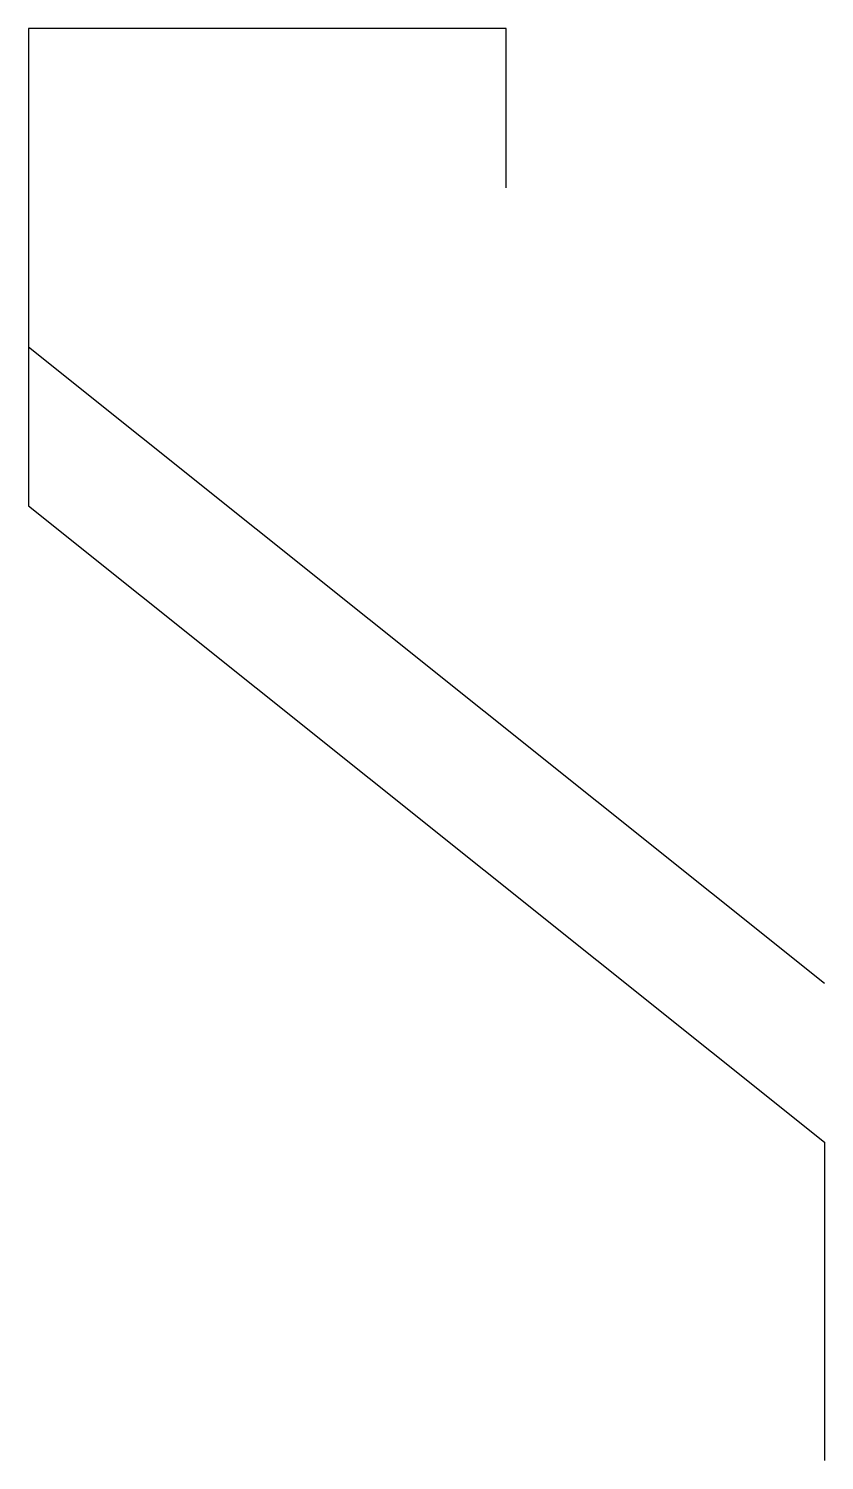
# Model space of a CAD drawing. Extents: x -7.5 to 5, y -11.3 to 11.2.
import ezdxf

# ---------------------------------------------------------------- set-up
doc = ezdxf.new("R2010")
doc.units = 0
doc.layers.get('0').update_dxf_attribs({"linetype": 'CONTINUOUS'})

msp = doc.modelspace()

# ---------------------------------------------------------------- linework, layer by layer
for p, q in [((0.04, 11.16), (-7.46, 11.16)), ((-7.46, 11.16), (-7.46, 3.66)), ((0.04, 8.66), (0.04, 11.16)), ((-7.46, 6.16), (5.04, -3.84)), ((-7.46, 3.66), (5.04, -6.34)), ((5.04, -6.34), (5.04, -11.34))]:
    msp.add_line(p, q)

doc.saveas('drawing.dxf')
